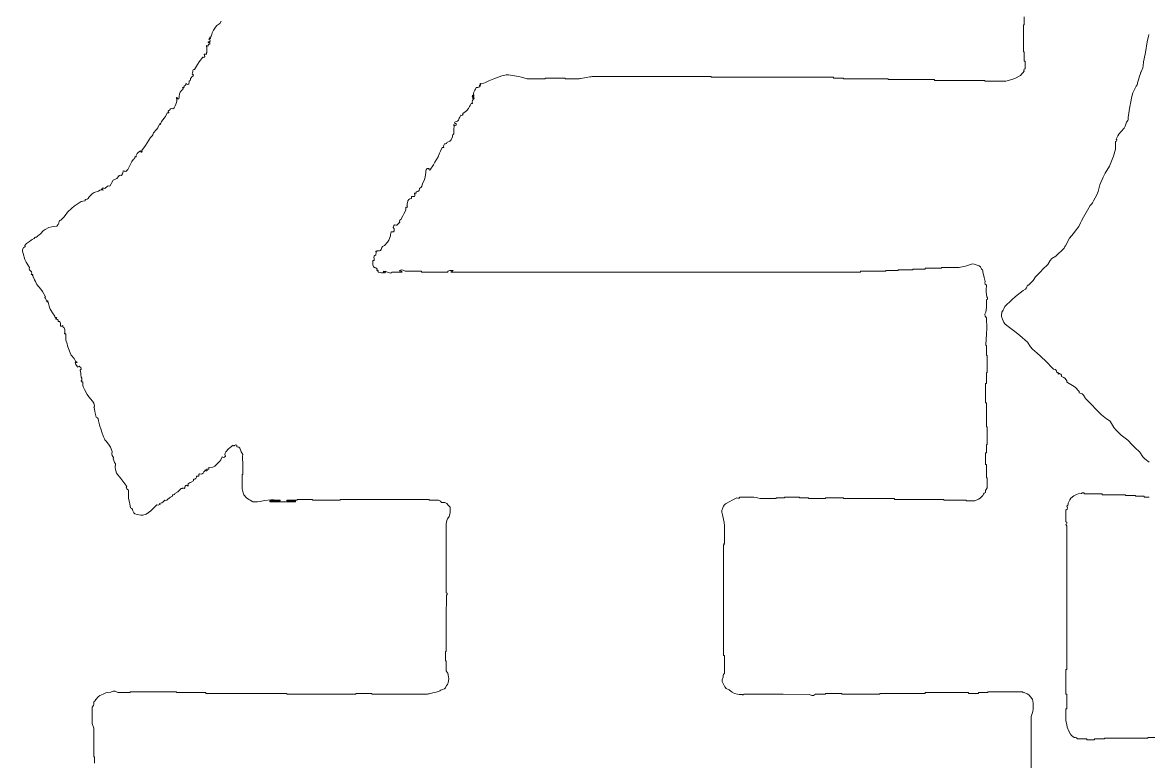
# Model space of a CAD drawing. Extents: x -2876908 to 633791, y -1383861 to 872234.
# Drawn here: x -1139624 to -1138665, y -413554 to -412925 of the extents above; entities that cross this region are included whole.
import ezdxf
from ezdxf.enums import TextEntityAlignment as Align

# ---------------------------------------------------------------- set-up
doc = ezdxf.new("R2010")
doc.units = 0
doc.header["$LTSCALE"] = 5
doc.header["$MEASUREMENT"] = 0
doc.layers.get('0').update_dxf_attribs({"linetype": 'CONTINUOUS', "lineweight": 25})
doc.layers.add('HFZT', color=5, linetype='CONTINUOUS', lineweight=15)
doc.styles.add('TSSD_NORM', font='tssdeng.shx', dxfattribs={"width": 0.7, "bigfont": 'hztxt.shx'})

# ---------------------------------------------------------------- blocks, each defined once
blk = doc.blocks.new('z')
for points in [[(300100.36, 23856.49), (300100.36, 23886.96), (300101.06, 23889.05), (300101.23, 23890.2), (300101.16, 23892.4), (300101.06, 23893.49), (300100.84, 23894.08), (300100.2, 23894.96), (300099.32, 23895.97), (300098.71, 23896.4), (300097.48, 23896.88), (300097.23, 23896.74), (300096.87, 23896.92), (300096.83, 23897.2), (300091.07, 23897.2), (300088.19, 23897.2), (300082.43, 23897.2), (300082.43, 23897.08), (300082.43, 23897.01), (300082.43, 23896.88), (300080.9, 23896.88), (300080.13, 23896.88), (300078.59, 23896.88), (300078.59, 23896.76), (300078.59, 23896.69), (300078.59, 23896.56), (300076.93, 23896.56), (300076.09, 23896.56), (300074.43, 23896.56), (300074.43, 23896.69), (300074.43, 23896.76), (300074.43, 23896.88), (300067.26, 23896.88), (300063.68, 23896.88), (300056.51, 23896.88), (300056.51, 23896.76), (300056.51, 23896.69), (300056.51, 23896.56), (300048.95, 23896.56), (300045.18, 23896.56), (300037.62, 23896.56), (300037.62, 23896.44), (300037.62, 23896.37), (300037.62, 23896.24), (300031.35, 23896.24), (300028.21, 23896.24), (300021.94, 23896.24), (300021.94, 23896.37), (300021.94, 23896.44), (300021.94, 23896.56), (300019.25, 23896.56), (300017.91, 23896.56), (300015.22, 23896.56), (300015.22, 23896.44), (300015.22, 23896.37), (300015.22, 23896.24), (300013.55, 23896.24), (300012.72, 23896.24), (300011.06, 23896.24), (300010.17, 23895.72), (300009.44, 23895.67), (300008.5, 23896.08), (299997.61, 23896.21), (299992.17, 23896.24), (299981.29, 23896.24), (299981.2, 23896), (299980.85, 23895.91), (299980.65, 23896.08), (299979.36, 23896.16), (299978.71, 23896.26), (299977.45, 23896.56), (299976.52, 23897.09), (299976.07, 23897.38), (299975.21, 23898), (299974.06, 23898.64), (299973.52, 23899.21), (299972.97, 23900.41), (299972.42, 23901.42), (299972.38, 23902.21), (299972.81, 23903.29), (299972.82, 23903.95), (299972.93, 23904.32), (299973.29, 23904.89), (299973.29, 23907.83), (299973.29, 23909.3), (299973.29, 23912.25), (299973.16, 23912.25), (299973.1, 23912.25), (299972.97, 23912.25), (299972.97, 23930.56), (299972.97, 23939.71), (299972.97, 23958.02), (299973.11, 23958.03), (299973.2, 23958.22), (299973.13, 23958.34), (299973.05, 23958.46), (299973.15, 23958.64), (299973.29, 23958.66), (299973.29, 23961.79), (299973.29, 23963.36), (299973.29, 23966.5), (299973.22, 23966.82), (299973.19, 23966.98), (299973.13, 23967.3), (299972.87, 23968.58), (299972.74, 23969.22), (299972.49, 23970.5), (299972.18, 23971.61), (299972.22, 23972.31), (299972.65, 23973.38), (299972.93, 23974.11), (299973.18, 23974.47), (299973.77, 23974.98), (299975.59, 23976.06), (299976.52, 23976.58), (299978.41, 23977.54), (299978.9, 23977.34), (299979.35, 23977.46), (299979.69, 23977.86), (299981.99, 23977.86), (299983.15, 23977.86), (299985.45, 23977.86), (299986.47, 23977.61), (299986.99, 23977.48), (299988.01, 23977.22), (299990.7, 23977.22), (299992.04, 23977.22), (299994.73, 23977.22), (299994.73, 23977.35), (299994.73, 23977.41), (299994.73, 23977.54), (299996.14, 23977.54), (299996.84, 23977.54), (299998.25, 23977.54), (299998.25, 23977.67), (299998.25, 23977.73), (299998.25, 23977.86), (300000.69, 23977.86), (300001.9, 23977.86), (300004.33, 23977.86), (300004.33, 23977.73), (300004.33, 23977.67), (300004.33, 23977.54), (300005.87, 23977.54), (300006.64, 23977.54), (300008.17, 23977.54), (300008.17, 23977.41), (300008.17, 23977.35), (300008.17, 23977.22), (300010.99, 23977.22), (300012.4, 23977.22), (300015.22, 23977.22), (300015.22, 23977.35), (300015.22, 23977.41), (300015.22, 23977.54), (300018.16, 23977.54), (300019.63, 23977.54), (300022.58, 23977.54), (300022.58, 23977.41), (300022.58, 23977.35), (300022.58, 23977.22), (300031.03, 23977.22), (300035.25, 23977.22), (300043.7, 23977.22), (300043.7, 23977.09), (300043.7, 23977.03), (300043.7, 23976.9), (300051.9, 23976.9), (300055.99, 23976.9), (300064.19, 23976.9), (300064.19, 23976.77), (300064.19, 23976.71), (300064.19, 23976.58), (300067.9, 23976.58), (300069.76, 23976.58), (300073.47, 23976.58), (300073.47, 23976.45), (300073.47, 23976.39), (300073.47, 23976.26), (300074.88, 23976.26), (300075.58, 23976.26), (300076.99, 23976.26), (300078.47, 23976.92), (300079.18, 23977.39), (300080.35, 23978.5), (300080.65, 23979.11), (300080.91, 23979.4), (300081.47, 23979.78), (300081.49, 23980.59), (300081.64, 23981.05), (300082.11, 23981.7), (300082.11, 23983.37), (300082.11, 23984.2), (300082.11, 23985.86), (300081.98, 23985.86), (300081.92, 23985.86), (300081.79, 23985.86), (300081.79, 23988.04), (300081.79, 23989.13), (300081.79, 23991.31), (300081.66, 23991.31), (300081.6, 23991.31), (300081.47, 23991.31), (300081.47, 23993.23), (300081.47, 23994.19), (300081.47, 23996.11), (300081.6, 23996.11), (300081.66, 23996.11), (300081.79, 23996.11), (300081.79, 23997.52), (300081.79, 23998.22), (300081.79, 23999.63), (300081.92, 23999.63), (300081.98, 23999.63), (300082.11, 23999.63), (300082.11, 24002.57), (300082.11, 24004.04), (300082.11, 24006.99), (300081.98, 24006.99), (300081.92, 24006.99), (300081.79, 24006.99), (300081.79, 24010.96), (300081.79, 24012.94), (300081.79, 24016.91), (300081.66, 24016.91), (300081.6, 24016.91), (300081.47, 24016.91), (300081.47, 24020.11), (300081.47, 24021.71), (300081.47, 24024.91), (300081.6, 24024.91), (300081.66, 24024.91), (300081.79, 24024.91), (300081.79, 24026.71), (300081.79, 24027.6), (300081.79, 24029.39), (300081.92, 24029.39), (300081.98, 24029.39), (300082.11, 24029.39), (300082.11, 24032.21), (300082.11, 24033.62), (300082.11, 24036.44), (300081.98, 24036.44), (300081.92, 24036.44), (300081.79, 24036.44), (300081.79, 24038.1), (300081.79, 24038.93), (300081.79, 24040.6), (300081.65, 24040.61), (300081.56, 24040.79), (300081.63, 24040.92), (300081.89, 24045.39), (300081.93, 24047.64), (300081.79, 24052.12), (300081.24, 24052.82), (300081.18, 24053.58), (300081.63, 24054.36), (300081.88, 24056.39), (300081.91, 24057.43), (300081.79, 24059.48), (300082.24, 24059.74), (300082.32, 24060.4), (300081.95, 24060.76), (300081.69, 24062.66), (300081.66, 24063.65), (300081.79, 24065.56), (300081.35, 24066.06), (300081.22, 24066.5), (300081.31, 24067.16), (300080.93, 24068.7), (300080.74, 24069.47), (300080.35, 24071), (300080.35, 24071.58), (300080.17, 24071.94), (300079.71, 24072.28), (300079.34, 24073.16), (300078.86, 24073.6), (300077.95, 24073.88), (300076.76, 24074.35), (300075.98, 24074.39), (300074.75, 24074.04), (300073.12, 24073.5), (300072.28, 24073.27), (300070.59, 24072.92), (300067.64, 24072.92), (300066.17, 24072.92), (300063.23, 24072.92), (300063.23, 24072.8), (300063.23, 24072.73), (300063.23, 24072.6), (300060.54, 24072.6), (300059.19, 24072.6), (300056.51, 24072.6), (300056.51, 24072.48), (300056.51, 24072.41), (300056.51, 24072.28), (300054.46, 24072.28), (300053.43, 24072.28), (300051.38, 24072.28), (300051.38, 24072.16), (300051.38, 24072.09), (300051.38, 24071.96), (300048.95, 24071.96), (300047.74, 24071.96), (300045.3, 24071.96), (300045.3, 24071.84), (300045.3, 24071.77), (300045.3, 24071.64), (300043.25, 24071.64), (300042.23, 24071.64), (300040.18, 24071.64), (300040.18, 24071.52), (300040.18, 24071.45), (300040.18, 24071.32), (300035.96, 24071.32), (300033.84, 24071.32), (300029.62, 24071.32), (300029.62, 24071.2), (300029.62, 24071.13), (300029.62, 24071), (299961.76, 24071), (299927.84, 24071), (299859.98, 24071), (299860.37, 24071.26), (299860.56, 24071.39), (299860.94, 24071.64), (299860.04, 24071.68), (299859.56, 24071.61), (299858.7, 24071.32), (299858.7, 24071.2), (299858.7, 24071.13), (299858.7, 24071), (299854.35, 24071), (299852.17, 24071), (299847.82, 24071), (299847.82, 24071.13), (299847.82, 24071.2), (299847.82, 24071.32), (299845.13, 24071.32), (299843.79, 24071.32), (299841.1, 24071.32), (299840.22, 24071.85), (299839.48, 24071.89), (299838.54, 24071.48), (299839.08, 24071.46), (299839.39, 24071.34), (299839.82, 24071), (299838.15, 24071), (299837.32, 24071), (299835.66, 24071), (299835.28, 24070.65), (299834.83, 24070.59), (299834.38, 24070.84), (299833.72, 24070.99), (299833.4, 24071.08), (299832.78, 24071.32), (299832.92, 24071.08), (299832.74, 24070.71), (299832.46, 24070.68), (299832.6, 24070.93), (299832.42, 24071.29), (299832.14, 24071.32), (299832.14, 24071.07), (299832.14, 24070.94), (299832.14, 24070.68), (299831.23, 24070.76), (299830.78, 24070.82), (299829.9, 24071), (299829.9, 24071.26), (299829.9, 24071.39), (299829.9, 24071.64), (299829.65, 24071.54), (299829.42, 24071.6), (299829.26, 24071.8), (299829.45, 24071.85), (299829.54, 24072.13), (299829.42, 24072.28), (299829.27, 24072.63), (299828.99, 24072.8), (299828.62, 24072.76), (299828.03, 24073.13), (299827.77, 24073.52), (299827.66, 24074.2), (299827.66, 24074.84), (299827.66, 24075.16), (299827.66, 24075.8), (299827.91, 24075.8), (299828.04, 24075.8), (299828.3, 24075.8), (299828.26, 24076.32), (299828.23, 24076.58), (299828.14, 24077.08), (299828.25, 24077.57), (299828.48, 24077.84), (299828.94, 24078.05), (299828.97, 24078.56), (299829, 24078.82), (299829.1, 24079.33), (299828.97, 24079.39), (299828.92, 24079.5), (299828.94, 24079.65), (299829.32, 24079.73), (299829.51, 24079.76), (299829.9, 24079.81), (299830.44, 24079.75), (299830.8, 24079.89), (299831.18, 24080.29), (299831.44, 24081.12), (299831.75, 24081.54), (299832.46, 24082.05), (299833.75, 24083.44), (299834.3, 24084.29), (299835.02, 24086.05), (299835.07, 24086.7), (299835.13, 24087.03), (299835.34, 24087.65), (299835.72, 24087.65), (299835.91, 24087.65), (299836.3, 24087.65), (299836.52, 24088.11), (299836.56, 24088.42), (299836.46, 24088.93), (299836.14, 24089.49), (299836.2, 24090.04), (299836.62, 24090.53), (299837.19, 24090.38), (299837.6, 24090.48), (299838.06, 24090.85), (299838.38, 24091.17), (299838.54, 24091.33), (299838.86, 24091.65), (299838.75, 24092.12), (299838.92, 24092.52), (299839.34, 24092.77), (299840.18, 24094.3), (299840.59, 24095.07), (299841.42, 24096.61), (299841.42, 24097.12), (299841.42, 24097.38), (299841.42, 24097.89), (299841.66, 24097.79), (299841.89, 24097.85), (299842.06, 24098.05), (299841.86, 24098.1), (299841.77, 24098.37), (299841.9, 24098.53), (299841.93, 24099.31), (299842, 24099.7), (299842.22, 24100.45), (299842.57, 24101.05), (299842.97, 24101.32), (299843.66, 24101.41), (299843.66, 24101.79), (299843.66, 24101.99), (299843.66, 24102.37), (299844.17, 24102.37), (299844.43, 24102.37), (299844.94, 24102.37), (299845.02, 24102.75), (299845.05, 24102.94), (299845.1, 24103.33), (299844.97, 24103.4), (299844.92, 24103.51), (299844.94, 24103.65), (299845.19, 24103.65), (299845.32, 24103.65), (299845.58, 24103.65), (299845.58, 24103.91), (299845.58, 24104.03), (299845.58, 24104.29), (299846.34, 24104.38), (299846.84, 24104.82), (299847.02, 24105.57), (299847.74, 24106.14), (299848.05, 24106.6), (299848.3, 24107.49), (299849.06, 24109.33), (299849.33, 24110.32), (299849.58, 24112.29), (299849.66, 24112.98), (299849.8, 24113.34), (299850.22, 24113.89), (299850.54, 24113.89), (299850.7, 24113.89), (299851.02, 24113.89), (299850.87, 24113.65), (299851.06, 24113.28), (299851.34, 24113.25), (299852.75, 24115.38), (299853.43, 24116.47), (299854.7, 24118.69), (299855.32, 24120.27), (299855.67, 24121.04), (299856.46, 24122.53), (299856.72, 24122.53), (299856.85, 24122.53), (299857.1, 24122.53), (299856.95, 24123.17), (299857.04, 24123.61), (299857.42, 24124.14), (299857.84, 24124.06), (299858.19, 24124.23), (299858.38, 24124.62), (299859.53, 24125.25), (299860.07, 24125.82), (299860.62, 24127.02), (299860.71, 24127.58), (299860.86, 24127.89), (299861.26, 24128.3), (299861.21, 24129.58), (299861.24, 24130.23), (299861.42, 24131.5), (299861.22, 24131.65), (299861.22, 24131.98), (299861.42, 24132.14), (299861.57, 24131.82), (299861.9, 24131.69), (299862.22, 24131.82), (299862.22, 24132.07), (299862.22, 24132.2), (299862.22, 24132.46), (299861.97, 24132.46), (299861.84, 24132.46), (299861.58, 24132.46), (299861.46, 24132.78), (299861.59, 24133.11), (299861.9, 24133.26), (299862.73, 24133.49), (299863.18, 24133.9), (299863.5, 24134.7), (299863.78, 24135.2), (299863.91, 24135.46), (299864.14, 24135.98), (299864.52, 24135.86), (299864.79, 24135.91), (299865.1, 24136.14), (299864.91, 24136.19), (299864.82, 24136.46), (299864.94, 24136.62), (299865.96, 24137.38), (299866.45, 24137.8), (299867.34, 24138.7), (299867.74, 24139.56), (299867.97, 24139.97), (299868.46, 24140.78), (299868.66, 24140.78), (299868.75, 24140.78), (299868.94, 24140.78), (299868.8, 24141.56), (299868.93, 24142.08), (299869.42, 24142.7), (299869.55, 24142.77), (299869.6, 24142.88), (299869.58, 24143.02), (299869.34, 24142.87), (299868.97, 24143.05), (299868.94, 24143.34), (299869.19, 24143.19), (299869.55, 24143.38), (299869.58, 24143.66), (299869.33, 24143.66), (299869.2, 24143.66), (299868.94, 24143.66), (299868.84, 24143.9), (299868.9, 24144.13), (299869.1, 24144.3), (299869.22, 24144.1), (299869.36, 24144.01), (299869.58, 24143.98), (299869.4, 24144.93), (299869.48, 24145.51), (299869.9, 24146.38), (299870.24, 24146.77), (299870.37, 24147.01), (299870.54, 24147.5), (299871.21, 24147.41), (299871.64, 24147.54), (299872.14, 24147.98), (299871.95, 24148.1), (299871.86, 24148.23), (299871.82, 24148.46), (299872.07, 24148.36), (299872.3, 24148.42), (299872.47, 24148.62), (299872.27, 24148.74), (299872.18, 24148.87), (299872.14, 24149.1), (299873.61, 24149.27), (299874.37, 24149.51), (299875.67, 24150.22), (299877.84, 24151.07), (299878.93, 24151.48), (299881.11, 24152.3), (299882.86, 24152.66), (299883.81, 24152.69), (299885.59, 24152.46), (299888.05, 24152.03), (299889.27, 24151.74), (299891.67, 24151.02), (299894.61, 24151.02), (299896.09, 24151.02), (299899.03, 24151.02), (299899.03, 24151.15), (299899.03, 24151.21), (299899.03, 24151.34), (299902.36, 24151.34), (299904.02, 24151.34), (299907.35, 24151.34), (299907.35, 24151.21), (299907.35, 24151.15), (299907.35, 24151.02), (299909.53, 24151.02), (299910.62, 24151.02), (299912.79, 24151.02), (299913.18, 24151.09), (299913.37, 24151.12), (299913.75, 24151.18), (299915.29, 24151.44), (299916.06, 24151.57), (299917.6, 24151.82), (299917.98, 24151.89), (299918.17, 24151.92), (299918.56, 24151.98), (299938.27, 24151.98), (299948.13, 24151.98), (299967.85, 24151.98), (299967.85, 24151.85), (299967.85, 24151.79), (299967.85, 24151.66), (299988.07, 24151.66), (299998.19, 24151.66), (300018.42, 24151.66), (300018.42, 24151.53), (300018.42, 24151.47), (300018.42, 24151.34), (300020.08, 24151.34), (300020.91, 24151.34), (300022.58, 24151.34), (300022.58, 24151.21), (300022.58, 24151.15), (300022.58, 24151.02), (300030, 24151.02), (300033.72, 24151.02), (300041.14, 24151.02), (300041.14, 24150.89), (300041.14, 24150.83), (300041.14, 24150.7), (300048.82, 24150.7), (300052.67, 24150.7), (300060.35, 24150.7), (300060.35, 24150.57), (300060.35, 24150.51), (300060.35, 24150.38), (300068.67, 24150.38), (300072.83, 24150.38), (300081.15, 24150.38), (300081.15, 24150.25), (300081.15, 24150.19), (300081.15, 24150.06), (300084.61, 24150.06), (300086.34, 24150.06), (300089.79, 24150.06), (300092.33, 24150.69), (300093.59, 24151.19), (300095.87, 24152.46), (300096.52, 24153.16), (300096.84, 24153.52), (300097.48, 24154.22), (300097.25, 24154.56), (300097.41, 24155.04), (300097.8, 24155.18), (300097.8, 24156.46), (300097.8, 24157.1), (300097.8, 24158.38), (300097.67, 24158.38), (300097.6, 24158.38), (300097.48, 24158.38), (300097.48, 24159.92), (300097.48, 24160.69), (300097.48, 24162.22), (300097.35, 24162.22), (300097.28, 24162.22), (300097.15, 24162.22), (300097.15, 24166.7), (300097.15, 24168.95), (300097.15, 24173.43), (300097.28, 24173.43), (300097.35, 24173.43), (300097.48, 24173.43), (300097.48, 24176.75)], [(299764.93, 24174.89), (299764.28, 24173.91), (299763.05, 24173.06), (299762.49, 24172.46), (299761.72, 24171.19), (299761.17, 24170.08), (299760.94, 24169.49), (299760.6, 24168.3), (299760.43, 24168.42), (299760.19, 24168.34), (299760.12, 24168.14), (299760.32, 24168.03), (299760.41, 24167.89), (299760.44, 24167.66), (299760.2, 24167.77), (299759.97, 24167.71), (299759.8, 24167.5), (299760.16, 24167.21), (299760.27, 24166.82), (299760.12, 24166.38), (299759.87, 24166.53), (299759.51, 24166.35), (299759.48, 24166.06), (299759.74, 24166.06), (299759.86, 24166.06), (299760.12, 24166.06), (299760.12, 24165.81), (299760.12, 24165.68), (299760.12, 24165.42), (299759.86, 24165.42), (299759.74, 24165.42), (299759.48, 24165.42), (299759.59, 24165.05), (299759.55, 24164.78), (299759.32, 24164.46), (299759.2, 24164.66), (299759.07, 24164.75), (299758.84, 24164.78), (299758.9, 24163.63), (299758.94, 24163.06), (299759, 24161.9), (299758.8, 24161.74), (299758.74, 24161.51), (299758.84, 24161.26), (299758.46, 24161.26), (299758.26, 24161.26), (299757.88, 24161.26), (299757.96, 24160.88), (299757.99, 24160.69), (299758.04, 24160.3), (299757.89, 24159.99), (299757.56, 24159.86), (299757.24, 24159.98), (299755.77, 24158.02), (299755.09, 24156.99), (299753.88, 24154.86), (299753.53, 24154.84), (299753.34, 24154.76), (299753.08, 24154.54), (299753.07, 24153.9), (299753.04, 24153.57), (299752.92, 24152.94), (299753.2, 24152.88), (299753.36, 24152.56), (299753.24, 24152.3), (299752.79, 24151.85), (299752.57, 24151.63), (299752.12, 24151.18), (299752.23, 24150.71), (299752.06, 24150.31), (299751.64, 24150.06), (299751.57, 24149.55), (299751.54, 24149.29), (299751.48, 24148.78), (299750.96, 24148.68), (299750.61, 24148.77), (299750.2, 24149.1), (299750.27, 24148.68), (299750.1, 24148.34), (299749.72, 24148.14), (299749.51, 24147.97), (299749.46, 24147.74), (299749.56, 24147.5), (299749.3, 24147.5), (299749.17, 24147.5), (299748.92, 24147.5), (299749.07, 24147.06), (299748.96, 24146.67), (299748.6, 24146.38), (299747.89, 24145.44), (299747.64, 24144.83), (299747.48, 24143.66), (299747.43, 24143.27), (299747.4, 24143.08), (299747.32, 24142.7), (299747.06, 24142.7), (299746.93, 24142.7), (299746.68, 24142.7), (299746.82, 24142.95), (299746.64, 24143.31), (299746.36, 24143.34), (299746.46, 24141.92), (299746.36, 24141.16), (299745.88, 24139.82), (299745.59, 24139.25), (299745.39, 24138.97), (299744.92, 24138.54), (299744.33, 24138.71), (299743.84, 24138.54), (299743.48, 24138.06), (299743.13, 24137.91), (299742.96, 24137.63), (299743, 24137.26), (299743.12, 24137.19), (299743.18, 24137.08), (299743.16, 24136.94), (299742.9, 24136.94), (299742.77, 24136.94), (299742.52, 24136.94), (299741.77, 24135.4), (299741.27, 24134.67), (299740.12, 24133.42), (299739.99, 24132.91), (299739.92, 24132.65), (299739.8, 24132.14), (299739.67, 24132.26), (299739.6, 24132.33), (299739.48, 24132.46), (299738.69, 24130.79), (299738.15, 24129.98), (299736.91, 24128.62), (299736.51, 24127.79), (299736.25, 24127.39), (299735.63, 24126.7), (299734.29, 24124.5), (299733.55, 24123.44), (299731.95, 24121.41), (299732.14, 24121.12), (299731.97, 24120.7), (299731.63, 24120.61), (299731.77, 24120.84), (299731.7, 24121.12), (299731.47, 24121.25), (299730.52, 24120.55), (299730.1, 24120.06), (299729.55, 24119.01), (299729.68, 24118.94), (299729.73, 24118.84), (299729.71, 24118.69), (299729.46, 24118.69), (299729.33, 24118.69), (299729.07, 24118.69), (299729.15, 24118.27), (299728.98, 24117.93), (299728.59, 24117.73), (299727.89, 24116.75), (299727.57, 24116.23), (299726.99, 24115.17), (299726.55, 24114.05), (299726.21, 24113.5), (299725.39, 24112.61), (299724.96, 24112.79), (299724.73, 24112.86), (299724.27, 24112.93), (299724.16, 24112.13), (299724.02, 24111.72), (299723.63, 24111.01), (299723.1, 24111.15), (299722.66, 24110.98), (299722.35, 24110.53), (299721.61, 24109.77), (299721.11, 24109.45), (299720.11, 24109.09), (299719.6, 24108.07), (299719.35, 24107.55), (299718.83, 24106.53), (299718.26, 24106.68), (299717.85, 24106.58), (299717.39, 24106.21), (299717.13, 24105.96), (299717.01, 24105.83), (299716.75, 24105.57), (299716.21, 24105.8), (299715.71, 24105.69), (299715.31, 24105.25), (299715.56, 24105.4), (299715.92, 24105.22), (299715.95, 24104.93), (299715.17, 24105.08), (299714.65, 24104.95), (299714.03, 24104.45), (299712.33, 24103.92), (299711.49, 24103.43), (299710.19, 24102.21), (299709.8, 24101.53), (299709.36, 24101.22), (299708.59, 24101.09), (299708.59, 24100.83), (299708.59, 24100.71), (299708.59, 24100.45), (299707.52, 24100.38), (299706.95, 24100.2), (299706.03, 24099.65), (299703.96, 24098.32), (299702.98, 24097.54), (299701.23, 24095.81), (299700.2, 24094.42), (299699.65, 24093.74), (299698.51, 24092.45), (299698.16, 24092.43), (299697.97, 24092.35), (299697.71, 24092.13), (299697.61, 24091.22), (299697.38, 24090.71), (299696.75, 24090.05), (299695.44, 24089.94), (299694.79, 24089.81), (299693.55, 24089.41), (299691.96, 24088.7), (299691.19, 24088.14), (299690.02, 24086.85), (299689.31, 24086.36), (299688.98, 24086.06), (299688.42, 24085.41), (299688, 24085.48), (299687.66, 24085.31), (299687.46, 24084.93), (299686.64, 24084.51), (299686.25, 24084.25), (299685.54, 24083.65), (299684.68, 24083.14), (299684.27, 24082.81), (299683.62, 24082.05), (299683.67, 24081.64), (299683.39, 24081.29), (299682.98, 24081.25), (299682.65, 24080.28), (299682.61, 24079.69), (299682.82, 24078.68), (299683.62, 24076.27), (299684.18, 24075.08), (299685.54, 24072.92), (299685.33, 24072.37), (299685.44, 24071.89), (299685.86, 24071.48), (299686.29, 24071.07), (299686.39, 24070.6), (299686.18, 24070.04), (299686.44, 24070.04), (299686.57, 24070.04), (299686.82, 24070.04), (299686.77, 24069.66), (299686.81, 24069.43), (299686.98, 24069.08), (299687.62, 24067.8), (299687.94, 24067.16), (299688.58, 24065.88), (299690.17, 24063.97), (299690.89, 24062.93), (299692.11, 24060.76), (299691.89, 24060.51), (299691.97, 24060.11), (299692.26, 24059.96), (299692.46, 24059.36), (299692.59, 24059.07), (299692.91, 24058.52), (299692.74, 24058.73), (299692.82, 24059.05), (299693.07, 24059.16), (299693.6, 24056.87), (299694.07, 24055.72), (299695.31, 24053.72), (299695.77, 24053.17), (299695.95, 24052.82), (299696.11, 24052.12), (299696.35, 24052.22), (299696.58, 24052.16), (299696.75, 24051.96), (299696.55, 24051.84), (299696.46, 24051.71), (299696.43, 24051.48), (299696.83, 24051.52), (299697.09, 24051.44), (299697.39, 24051.16), (299697.39, 24050.9), (299697.39, 24050.77), (299697.39, 24050.52), (299697.64, 24050.52), (299697.77, 24050.52), (299698.03, 24050.52), (299698.28, 24049.78), (299698.35, 24049.38), (299698.35, 24048.6), (299698.75, 24048.55), (299699.01, 24048.64), (299699.31, 24048.92), (299699.23, 24048.5), (299699.4, 24048.15), (299699.79, 24047.96), (299700.12, 24047.12), (299700.19, 24046.62), (299700.11, 24045.72), (299699.98, 24045.65), (299699.93, 24045.54), (299699.95, 24045.4), (299700.2, 24045.4), (299700.33, 24045.4), (299700.59, 24045.4), (299700.5, 24043.72), (299700.6, 24042.85), (299701.07, 24041.24), (299701.21, 24040.44), (299701.34, 24040.04), (299701.71, 24039.32), (299702.29, 24037.52), (299702.77, 24036.63), (299703.95, 24035.16), (299704.34, 24034.43), (299704.61, 24034.09), (299705.23, 24033.55), (299704.91, 24033.55), (299704.75, 24033.55), (299704.43, 24033.55), (299704.73, 24032.72), (299704.97, 24032.31), (299705.55, 24031.63), (299705.69, 24031.93), (299706.1, 24032.01), (299706.35, 24031.79), (299706.8, 24031.43), (299706.86, 24030.81), (299706.51, 24030.35), (299706.71, 24029.21), (299706.77, 24028.63), (299706.83, 24027.47), (299707.11, 24027.02), (299707.18, 24026.72), (299707.15, 24026.19), (299706.94, 24026.03), (299706.89, 24025.8), (299706.99, 24025.55), (299707.24, 24025.55), (299707.37, 24025.55), (299707.63, 24025.55), (299707.57, 24024.25), (299707.72, 24023.54), (299708.27, 24022.35), (299709.37, 24020.29), (299710.07, 24019.3), (299711.63, 24017.55), (299712.12, 24016.73), (299712.29, 24016.25), (299712.43, 24015.31), (299712.29, 24015.3), (299712.2, 24015.11), (299712.27, 24014.99), (299712.51, 24013.38), (299712.67, 24012.57), (299713.07, 24010.99), (299713.66, 24010.63), (299713.92, 24010.23), (299714.03, 24009.55), (299714.22, 24008.78), (299714.32, 24008.4), (299714.51, 24007.63), (299715.15, 24005.71), (299715.47, 24004.75), (299716.11, 24002.83), (299716.49, 24001.99), (299716.76, 24001.58), (299717.39, 24000.91), (299718.5, 23999.34), (299718.99, 23998.49), (299719.79, 23996.75), (299719.66, 23995.71), (299719.77, 23995.1), (299720.27, 23994.19), (299720.2, 23993.74), (299720.24, 23993.48), (299720.43, 23993.07), (299720.59, 23992.46), (299720.72, 23992.15), (299721.07, 23991.63), (299720.94, 23990.08), (299721.05, 23989.25), (299721.55, 23987.78), (299723.26, 23985.53), (299724.12, 23984.41), (299725.87, 23982.18), (299725.68, 23982.13), (299725.59, 23981.86), (299725.71, 23981.7), (299725.83, 23981.22), (299726.06, 23980.95), (299726.51, 23980.74), (299726.51, 23979.34), (299726.51, 23978.63), (299726.51, 23977.22), (299726.84, 23975.69), (299727, 23974.92), (299727.31, 23973.38), (299727.88, 23973.08), (299728.14, 23972.73), (299728.27, 23972.1), (299728.64, 23971.27), (299729.14, 23970.86), (299730.03, 23970.66), (299731.54, 23970.36), (299732.4, 23970.4), (299733.87, 23970.82), (299735.73, 23972.2), (299736.61, 23972.98), (299738.2, 23974.66), (299738.76, 23974.55), (299739.11, 23974.59), (299739.64, 23974.82), (299739.51, 23974.95), (299739.44, 23975.01), (299739.32, 23975.14), (299740.31, 23975.53), (299740.79, 23975.84), (299741.56, 23976.58), (299742, 23976.43), (299742.38, 23976.54), (299742.68, 23976.9), (299743.45, 23977.5), (299743.88, 23977.76), (299744.76, 23978.18), (299744.76, 23978.44), (299744.76, 23978.57), (299744.76, 23978.82), (299745.18, 23978.75), (299745.52, 23978.92), (299745.72, 23979.3), (299746.86, 23979.95), (299747.4, 23980.39), (299748.28, 23981.38), (299748.66, 23981.46), (299748.85, 23981.5), (299749.24, 23981.54), (299749.49, 23981.45), (299749.7, 23981.51), (299749.88, 23981.7), (299749.83, 23982.11), (299749.92, 23982.37), (299750.2, 23982.66), (299750.6, 23982.71), (299750.86, 23982.62), (299751.16, 23982.34), (299751.16, 23982.73), (299751.16, 23982.92), (299751.16, 23983.3), (299752.05, 23983.82), (299752.5, 23984.07), (299753.4, 23984.58), (299753.4, 23984.84), (299753.4, 23984.97), (299753.4, 23985.22), (299754, 23985.28), (299754.37, 23985.51), (299754.68, 23986.02), (299754.68, 23986.22), (299754.68, 23986.31), (299754.68, 23986.5), (299755.06, 23986.5), (299755.25, 23986.5), (299755.64, 23986.5), (299755.59, 23986.91), (299755.68, 23987.17), (299755.96, 23987.46), (299756.53, 23987.32), (299756.94, 23987.41), (299757.4, 23987.78), (299757.75, 23988.32), (299757.95, 23988.58), (299758.36, 23989.07), (299758.5, 23988.77), (299758.91, 23988.69), (299759.16, 23988.91), (299758.96, 23989.02), (299758.87, 23989.16), (299758.84, 23989.39), (299759.22, 23989.39), (299759.42, 23989.39), (299759.8, 23989.39), (299759.8, 23989.64), (299759.8, 23989.77), (299759.8, 23990.03), (299761.36, 23990.25), (299762.2, 23990.68), (299763.32, 23991.79), (299764.34, 23992.65), (299764.77, 23993.26), (299765.24, 23994.51), (299765.79, 23994.3), (299766.27, 23994.4), (299766.68, 23994.83), (299766.42, 23995.48), (299766.47, 23995.99), (299766.84, 23996.59), (299767.96, 23997.78), (299768.58, 23998.33), (299769.88, 23999.31), (299769.93, 23999.11), (299770.2, 23999.02), (299770.36, 23999.15), (299770.68, 23999.38), (299770.95, 23999.42), (299771.32, 23999.31), (299771.32, 23999.05), (299771.32, 23998.92), (299771.32, 23998.67), (299772.13, 23998.51), (299772.59, 23998.14), (299772.92, 23997.39), (299773.18, 23996.57), (299773.38, 23996.16), (299773.88, 23995.47), (299773.74, 23994.71), (299773.71, 23994.32), (299773.72, 23993.55), (299773.74, 23993.16), (299773.77, 23992.96), (299773.88, 23992.59), (299773.88, 23990.41), (299773.88, 23989.32), (299773.88, 23987.14), (299773.75, 23987.14), (299773.69, 23987.14), (299773.56, 23987.14), (299773.56, 23984.78), (299773.56, 23983.59), (299773.56, 23981.22), (299773.92, 23979.63), (299774.31, 23978.82), (299775.32, 23977.54), (299776.36, 23976.82), (299776.91, 23976.5), (299778.04, 23975.94), (299779.97, 23975.87), (299780.97, 23975.97), (299782.85, 23976.42), (299785.39, 23976.68), (299786.69, 23976.71), (299789.25, 23976.58), (299789.25, 23976.45), (299789.25, 23976.39), (299789.25, 23976.26), (299787.58, 23976.26), (299786.75, 23976.26), (299785.09, 23976.26), (299785.09, 23976.13), (299785.09, 23976.07), (299785.09, 23975.94), (299789.31, 23975.94), (299791.42, 23975.94), (299795.65, 23975.94), (299795.65, 23976.07), (299795.65, 23976.13), (299795.65, 23976.26), (299794.24, 23976.26), (299793.54, 23976.26), (299792.13, 23976.26), (299792.13, 23976.39), (299792.13, 23976.45), (299792.13, 23976.58), (299793.79, 23976.58), (299794.62, 23976.58), (299796.29, 23976.58), (299796.29, 23976.71), (299796.29, 23976.77), (299796.29, 23976.9), (299798.85, 23976.9), (299800.13, 23976.9), (299802.69, 23976.9), (299802.69, 23976.77), (299802.69, 23976.71), (299802.69, 23976.58), (299807.3, 23976.58), (299809.6, 23976.58), (299814.21, 23976.58), (299814.21, 23976.71), (299814.21, 23976.77), (299814.21, 23976.9), (299828.94, 23976.9), (299836.3, 23976.9), (299851.02, 23976.9), (299851.02, 23976.77), (299851.02, 23976.71), (299851.02, 23976.58), (299852.56, 23976.58), (299853.32, 23976.58), (299854.86, 23976.58), (299855.44, 23976.31), (299855.72, 23976.1), (299856.14, 23975.62), (299857.06, 23975.66), (299857.56, 23975.55), (299858.38, 23975.14), (299858.88, 23974.55), (299859.13, 23974.26), (299859.66, 23973.7), (299859.72, 23972.16), (299859.66, 23971.37), (299859.34, 23969.86), (299858.57, 23968.79), (299858.29, 23968.12), (299858.06, 23966.82), (299858.06, 23955.36), (299858.06, 23949.63), (299858.06, 23938.17), (299858.41, 23937.99), (299858.49, 23937.5), (299858.22, 23937.21), (299858.09, 23927.87), (299858.06, 23923.19), (299858.06, 23913.85), (299857.93, 23913.85), (299857.87, 23913.85), (299857.74, 23913.85), (299857.74, 23912.31), (299857.74, 23911.54), (299857.74, 23910.01), (299857.87, 23910.01), (299857.93, 23910.01), (299858.06, 23910.01), (299858.06, 23908.34), (299858.06, 23907.51), (299858.06, 23905.85), (299858.32, 23905.46), (299858.45, 23905.27), (299858.7, 23904.89), (299859.07, 23903.39), (299859.1, 23902.56), (299858.86, 23901.05), (299858.76, 23900.48), (299858.61, 23900.18), (299858.22, 23899.77), (299857.85, 23898.89), (299857.37, 23898.45), (299856.46, 23898.17), (299855.82, 23897.84), (299855.5, 23897.68), (299854.86, 23897.36), (299853.32, 23896.98), (299852.56, 23896.79), (299851.02, 23896.4), (299850.76, 23896.34), (299850.64, 23896.31), (299850.38, 23896.24), (299841.16, 23896.24), (299836.55, 23896.24), (299827.33, 23896.24), (299827.33, 23896.37), (299827.33, 23896.44), (299827.33, 23896.56), (299824.65, 23896.56), (299823.3, 23896.56), (299820.61, 23896.56), (299820.61, 23896.44), (299820.61, 23896.37), (299820.61, 23896.24), (299809.22, 23896.24), (299803.52, 23896.24), (299792.13, 23896.24), (299792.13, 23896.37), (299792.13, 23896.44), (299792.13, 23896.56), (299778.68, 23896.56), (299771.96, 23896.56), (299758.52, 23896.56), (299758.52, 23896.69), (299758.52, 23896.76), (299758.52, 23896.88), (299753.65, 23896.88), (299751.22, 23896.88), (299746.36, 23896.88), (299746.36, 23897.01), (299746.36, 23897.08), (299746.36, 23897.2), (299738.68, 23897.2), (299734.83, 23897.2), (299727.15, 23897.2), (299727.15, 23897.08), (299727.15, 23897.01), (299727.15, 23896.88), (299725.1, 23896.88), (299724.08, 23896.88), (299722.03, 23896.88), (299721.03, 23897.45), (299720.21, 23897.49), (299719.15, 23897.04), (299717.84, 23896.9), (299717.17, 23896.74), (299715.95, 23896.24), (299714.56, 23895.66), (299713.88, 23895.16), (299712.91, 23894), (299712.68, 23893.56), (299712.5, 23893.35), (299712.11, 23893.04), (299712.14, 23892.11), (299711.99, 23891.58), (299711.47, 23890.8), (299711.47, 23888.11), (299711.47, 23886.77), (299711.47, 23884.08), (299711.73, 23883.31), (299711.85, 23882.93), (299712.11, 23882.16), (299712.11, 23877.42), (299712.11, 23875.06), (299712.11, 23870.32), (299712.24, 23870.32), (299712.3, 23870.32), (299712.43, 23870.32), (299712.43, 23867.63)], [(300149.1, 24169.33), (300148.91, 24168.56), (300148.53, 24167.02), (300148.13, 24164.72), (300147.93, 24163.57), (300147.57, 24161.26), (300147.31, 24159.98), (300147.18, 24159.34), (300146.93, 24158.06), (300146.75, 24156.36), (300146.55, 24155.51), (300145.97, 24153.9), (300145.74, 24153.73), (300145.65, 24153.55), (300145.65, 24153.26), (300145.13, 24151.73), (300144.88, 24150.96), (300144.37, 24149.42), (300144.36, 24148.81), (300144.24, 24148.47), (300143.89, 24147.98), (300142.5, 24145.28), (300142, 24143.77), (300141.48, 24140.78), (300141.36, 24140.27), (300141.29, 24140.01), (300141.16, 24139.5), (300140.91, 24137.71), (300140.78, 24136.81), (300140.52, 24135.02), (300140.49, 24134.21), (300140.34, 24133.76), (300139.88, 24133.1), (300139.31, 24131.42), (300138.82, 24130.59), (300137.64, 24129.26), (300136.65, 24128.1), (300136.21, 24127.44), (300135.56, 24126.06), (300135.78, 24125.72), (300135.62, 24125.23), (300135.24, 24125.1), (300135.24, 24123.82), (300135.24, 24123.17), (300135.24, 24121.89), (300134.41, 24119.04), (300133.93, 24117.62), (300132.84, 24114.85), (300131.01, 24111.91), (300130.2, 24110.36), (300128.84, 24107.17), (300128.09, 24104.37), (300127.53, 24102.99), (300126.12, 24100.45), (300125.7, 24099.63), (300125.44, 24099.23), (300124.84, 24098.53), (300123.7, 24096.6), (300123.13, 24095.64), (300121.96, 24093.73), (300121.19, 24092.19), (300120.81, 24091.42), (300120.04, 24089.89), (300118.62, 24087.88), (300117.84, 24086.92), (300116.2, 24085.09), (300115.56, 24083.81), (300115.24, 24083.17), (300114.6, 24081.89), (300114.24, 24081.6), (300114.09, 24081.37), (300113.96, 24080.93), (300112.61, 24079.58), (300111.94, 24078.91), (300110.6, 24077.56), (300108.97, 24076.58), (300108.22, 24075.83), (300107.24, 24074.2), (300105.19, 24072.16), (300104.16, 24071.13), (300102.12, 24069.08), (300101.14, 24067.55), (300100.55, 24066.82), (300099.24, 24065.56), (300099.04, 24065.56), (300098.95, 24065.56), (300098.76, 24065.56), (300098.35, 24064.5), (300097.93, 24063.97), (300097, 24063.32), (300093.84, 24060.88), (300092.32, 24059.55), (300089.47, 24056.76), (300088.99, 24055.78), (300088.74, 24055.3), (300088.19, 24054.36), (300088.03, 24053.21), (300088.1, 24052.56), (300088.51, 24051.48), (300089.09, 24050.08), (300089.59, 24049.41), (300090.75, 24048.44), (300094.07, 24046.03), (300095.68, 24044.74), (300098.76, 24042.04), (300100.12, 24040), (300100.94, 24039.05), (300102.76, 24037.4), (300104.16, 24036.24), (300104.83, 24035.63), (300106.12, 24034.36), (300107.53, 24032.95), (300108.23, 24032.24), (300109.64, 24030.83), (300110.39, 24030.66), (300110.83, 24030.16), (300110.92, 24029.39), (300111.17, 24029.39), (300111.3, 24029.39), (300111.56, 24029.39), (300111.46, 24029.15), (300111.51, 24028.92), (300111.72, 24028.75), (300111.77, 24028.95), (300112.04, 24029.04), (300112.2, 24028.91), (300112.66, 24028.68), (300112.87, 24028.31), (300112.84, 24027.79), (300113.9, 24027.39), (300114.43, 24026.97), (300115.08, 24026.03), (300115.1, 24025.69), (300115.18, 24025.5), (300115.4, 24025.23), (300117.52, 24024.07), (300118.52, 24023.3), (300120.2, 24021.55), (300120.2, 24021.36), (300120.2, 24021.26), (300120.2, 24021.07), (300121.41, 24020.55), (300122, 24020.07), (300122.76, 24018.99), (300122.7, 24018.8), (300122.76, 24018.63), (300122.92, 24018.51), (300125.55, 24015.89), (300126.86, 24014.57), (300129.48, 24011.95), (300130.84, 24010.8), (300131.55, 24010.25), (300133, 24009.23), (300134.54, 24006.7), (300135.5, 24005.51), (300137.64, 24003.47), (300138.74, 24002.65), (300139.28, 24002.23), (300140.36, 24001.39), (300142.35, 23999.4), (300143.34, 23998.41), (300145.33, 23996.43), (300146.54, 23994.51), (300147.36, 23993.63), (300149.17, 23992.27)], [(300149.26, 23977.86), (300147.09, 23977.86), (300147.09, 23977.99), (300147.09, 23978.05), (300147.09, 23978.18), (300145.68, 23978.18), (300144.97, 23978.18), (300143.57, 23978.18), (300143.57, 23978.31), (300143.57, 23978.37), (300143.57, 23978.5), (300141.9, 23978.5), (300141.07, 23978.5), (300139.4, 23978.5), (300139.4, 23978.63), (300139.4, 23978.69), (300139.4, 23978.82), (300135.56, 23978.82), (300133.64, 23978.82), (300129.8, 23978.82), (300129.8, 23978.95), (300129.8, 23979.01), (300129.8, 23979.14), (300126.86, 23979.14), (300125.39, 23979.14), (300122.44, 23979.14), (300122.18, 23979.59), (300121.52, 23979.67), (300121.16, 23979.3), (300119.83, 23979.17), (300119.14, 23978.97), (300117.96, 23978.34), (300116.8, 23977.38), (300116.3, 23976.7), (300115.72, 23975.3), (300115.63, 23974.74), (300115.48, 23974.43), (300115.08, 23974.02), (300115.33, 23973.42), (300115.22, 23972.88), (300114.76, 23972.42), (300114.76, 23970.5), (300114.76, 23969.54), (300114.76, 23967.62), (300115.1, 23967.44), (300115.18, 23966.95), (300114.92, 23966.66), (300114.74, 23966.46), (300114.83, 23966.11), (300115.08, 23966.02), (300115.08, 23942.21), (300115.08, 23930.3), (300115.08, 23906.49), (300114.95, 23906.49), (300114.89, 23906.49), (300114.76, 23906.49), (300114.76, 23902.39), (300114.76, 23900.34), (300114.76, 23896.24), (300114.89, 23896.24), (300114.95, 23896.24), (300115.08, 23896.24), (300115.08, 23893.81), (300115.08, 23892.6), (300115.08, 23890.16), (300114.95, 23890.16), (300114.89, 23890.16), (300114.76, 23890.16), (300114.76, 23888.24), (300114.76, 23887.28), (300114.76, 23885.36), (300115.1, 23883.55), (300115.32, 23882.64), (300115.88, 23880.88), (300116.6, 23879.72), (300117.07, 23879.19), (300118.12, 23878.32), (300118.75, 23878.26), (300119.1, 23878.11), (300119.56, 23877.68), (300121.1, 23877.68), (300121.86, 23877.68), (300123.4, 23877.68), (300123.4, 23877.55), (300123.4, 23877.49), (300123.4, 23877.36), (300124.68, 23877.36), (300125.32, 23877.36), (300126.6, 23877.36), (300126.6, 23877.49), (300126.6, 23877.55), (300126.6, 23877.68), (300128.27, 23877.68), (300129.1, 23877.68), (300130.76, 23877.68), (300130.76, 23877.81), (300130.76, 23877.87), (300130.76, 23878), (300137.93, 23878), (300141.52, 23878), (300148.69, 23878), (300148.69, 23878.13), (300148.69, 23878.19), (300148.69, 23878.32), (300151.5, 23878.32)]]:
    blk.add_lwpolyline(points)
blk = doc.blocks.new('施工设计图框')
at = {"layer": 'HFZT', "color": 5, "xscale": 0.004115013172850013, "yscale": 0.004115013172850013, "zscale": 0.004115013172850013}
blk.add_blockref('z', (-1339.9837, -74.635), dxfattribs=at)
at = {"layer": 'HFZT', "color": 2, "style": 'TSSD_NORM', "width": 0.7}
for tag, height, p in [('比例尺', 2.5, (7.2478, 17.5)), ('日期', 2.5, (7.2478, 3.5)), ('图号', 2.5, (-20.4898, 3.5)), ('图名', 4, (-76.2419, 0.75))]:
    blk.add_attdef(tag, text='', height=height, dxfattribs=at).set_placement(p, align=Align.MIDDLE)

msp = doc.modelspace()

# ---------------------------------------------------------------- block references
at = {"xscale": 500, "yscale": 500, "zscale": 500}
msp.add_blockref('施工设计图框', (-1086231.232, -425346.118), dxfattribs=at)

doc.saveas('drawing.dxf')
